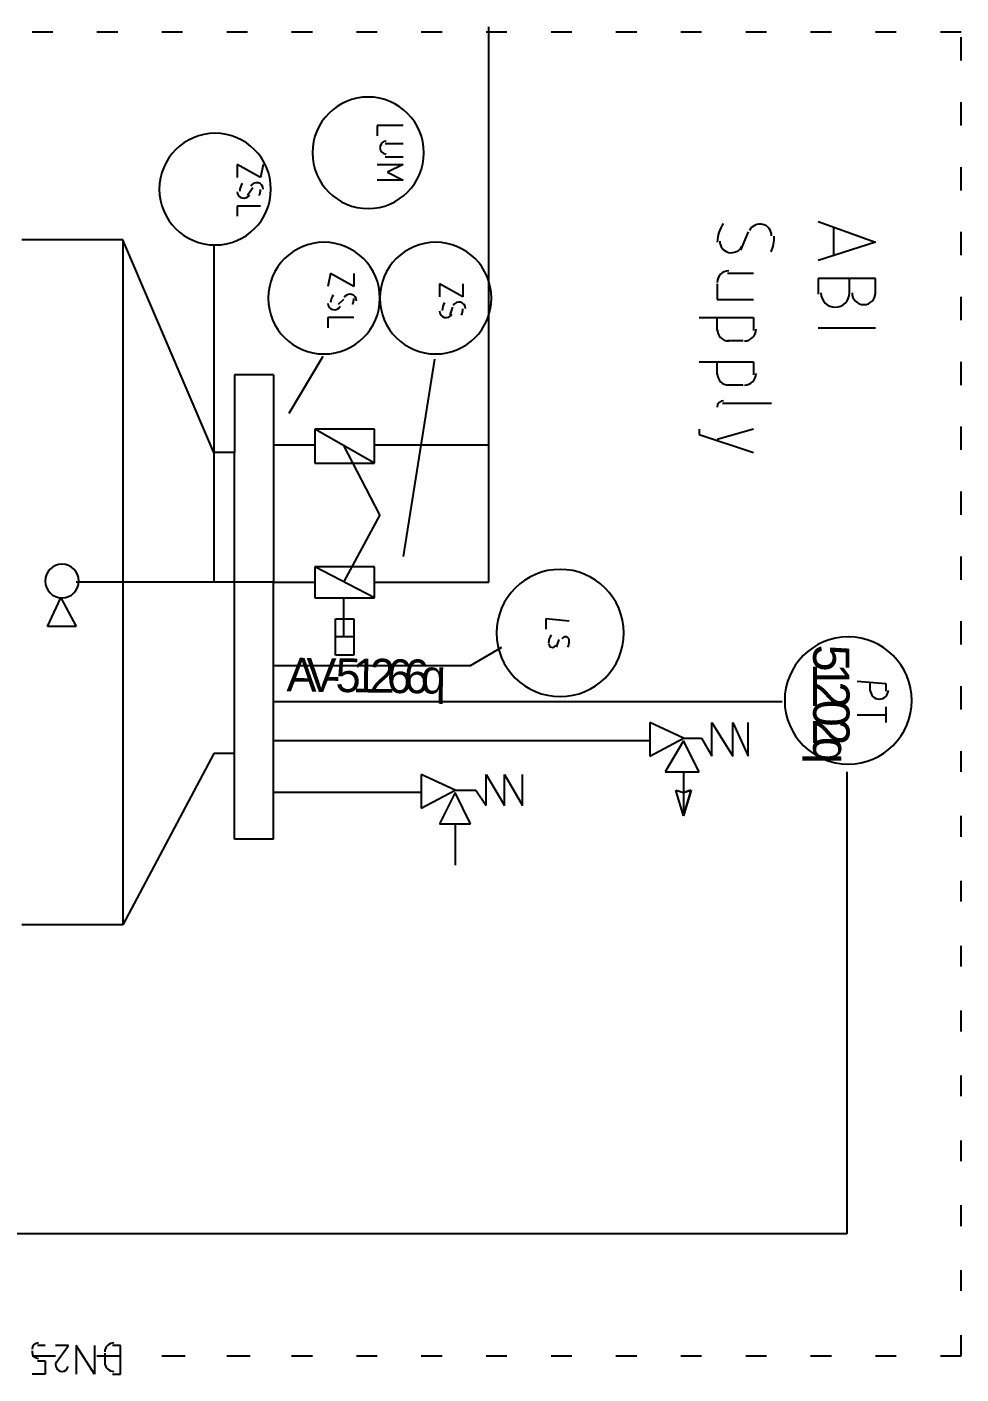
# Model space of a CAD drawing. Header units: millimetres. Extents: x 0 to 33.1, y 1.5 to 45.3.
# Drawn here: x 13.661 to 14.261, y 26.524 to 27.389 of the extents above; entities that cross this region are included whole.
import ezdxf

# ---------------------------------------------------------------- set-up
doc = ezdxf.new("R2010")
doc.units = ezdxf.units.MM
doc.header["$MEASUREMENT"] = 0
doc.layers.get('0').update_dxf_attribs({"linetype": 'CONTINUOUS'})

msp = doc.modelspace()

# ---------------------------------------------------------------- linework, layer by layer
at = {"color": 140, "linetype": 'Continuous'}
for p, q in [((13.6778, 27.3861), (13.6644, 27.3861)), ((13.7195, 27.3861), (13.7061, 27.3861)), ((13.7611, 27.3861), (13.7478, 27.3861)), ((13.8028, 27.3861), (13.7894, 27.3861)), ((13.8445, 27.3861), (13.8311, 27.3861)), ((13.8861, 27.3861), (13.8728, 27.3861)), ((13.9278, 27.3861), (13.9144, 27.3861)), ((13.9694, 27.3861), (13.9561, 27.3861)), ((13.9578, 27.1161), (13.9578, 27.3894)), ((14.0111, 27.3861), (13.9978, 27.3861)), ((14.0528, 27.3861), (14.0394, 27.3861)), ((14.0944, 27.3861), (14.0811, 27.3861)), ((14.1361, 27.3861), (14.1228, 27.3861)), ((14.1778, 27.3861), (14.1644, 27.3861)), ((14.2194, 27.3861), (14.2061, 27.3861)), ((14.2611, 27.3861), (14.2478, 27.3861)), ((14.2611, 27.3678), (14.2611, 27.3828)), ((14.2611, 27.3261), (14.2611, 27.3411)), ((13.9028, 27.3261), (13.8861, 27.3261)), ((13.8861, 27.3261), (13.8861, 27.3194)), ((13.9028, 27.3144), (13.8911, 27.3144)), ((13.8111, 27.2928), (13.7961, 27.3011)), ((13.7961, 27.3011), (13.7961, 27.2928)), ((13.8128, 27.3011), (13.8111, 27.2928)), ((13.8861, 27.3011), (13.9028, 27.3011)), ((13.8911, 27.3061), (13.9028, 27.3061)), ((13.9028, 27.3011), (13.8928, 27.2961)), ((14.2611, 27.2844), (14.2611, 27.2994)), ((13.9028, 27.2911), (13.8861, 27.2911)), ((13.8928, 27.2961), (13.9028, 27.2911)), ((13.8061, 27.2861), (13.8028, 27.2811)), ((13.8111, 27.2744), (13.7961, 27.2744)), ((13.7961, 27.2744), (13.7961, 27.2678)), ((13.9578, 27.0328), (13.9578, 27.2778)), ((14.1244, 27.2578), (14.1194, 27.2461)), ((14.1694, 27.2644), (14.2061, 27.2511)), ((14.1794, 27.2428), (14.1794, 27.2611)), ((14.2611, 27.2428), (14.2611, 27.2578)), ((13.7228, 27.2528), (13.6578, 27.2528)), ((13.7811, 27.1161), (13.7228, 27.2528)), ((13.7228, 27.2528), (13.7228, 26.8128)), ((13.7811, 27.2494), (13.7811, 27.0328)), ((14.2061, 27.2511), (14.1694, 27.2394)), ((13.8561, 27.2311), (13.8544, 27.2228)), ((13.8711, 27.2228), (13.8561, 27.2311)), ((13.8711, 27.2311), (13.8711, 27.2228)), ((14.1278, 27.2311), (14.1111, 27.2311)), ((13.9411, 27.2161), (13.9261, 27.2244)), ((13.9261, 27.2244), (13.9261, 27.2161)), ((13.9411, 27.2244), (13.9411, 27.2161)), ((14.1044, 27.2244), (14.1044, 27.2144)), ((14.1694, 27.2278), (14.1694, 27.2178)), ((14.2061, 27.2278), (14.1694, 27.2278)), ((14.1894, 27.2178), (14.1894, 27.2278)), ((14.2061, 27.2178), (14.2061, 27.2278)), ((13.8644, 27.2144), (13.8611, 27.2111)), ((14.1044, 27.2144), (14.1278, 27.2144)), ((14.2611, 27.2011), (14.2611, 27.2161)), ((13.9344, 27.2094), (13.9328, 27.2044)), ((13.8711, 27.2028), (13.8544, 27.2028)), ((13.8544, 27.2028), (13.8544, 27.1961)), ((14.0928, 27.2028), (14.1278, 27.2028)), ((14.1044, 27.1944), (14.1044, 27.2028)), ((14.1278, 27.2028), (14.1278, 27.1944)), ((14.1694, 27.1961), (14.2061, 27.1961)), ((14.1211, 27.1878), (14.1111, 27.1878)), ((13.8511, 27.1778), (13.8294, 27.1411)), ((13.9228, 27.1761), (13.9028, 27.0494)), ((14.0928, 27.1744), (14.1278, 27.1744)), ((14.1044, 27.1661), (14.1044, 27.1744)), ((14.1278, 27.1744), (14.1278, 27.1661)), ((14.2611, 27.1594), (14.2611, 27.1744)), ((13.8194, 27.1661), (13.7944, 27.1661)), ((13.7944, 27.1661), (13.7944, 27.1161)), ((13.8194, 27.1661), (13.8194, 27.0328)), ((14.1211, 27.1594), (14.1111, 27.1594)), ((14.1078, 27.1478), (14.1394, 27.1478)), ((13.8844, 27.1311), (13.8461, 27.1311)), ((13.8461, 27.1311), (13.8461, 27.1094)), ((13.8844, 27.1094), (13.8461, 27.1311)), ((13.8844, 27.1094), (13.8844, 27.1311)), ((14.0928, 27.1311), (14.0928, 27.1278)), ((14.0928, 27.1278), (14.1278, 27.1161)), ((14.1278, 27.1311), (14.1044, 27.1244)), ((14.2611, 27.1178), (14.2611, 27.1328)), ((13.8194, 27.1211), (13.8461, 27.1211)), ((13.8878, 27.0761), (13.8644, 27.1211)), ((13.8844, 27.1211), (13.9578, 27.1211)), ((13.7944, 27.1161), (13.7811, 27.1161)), ((13.7944, 26.9228), (13.7944, 27.1161)), ((13.8461, 27.1094), (13.8844, 27.1094)), ((14.2611, 27.0761), (14.2611, 27.0911)), ((13.8878, 27.0761), (13.8644, 27.0328)), ((14.2611, 27.0344), (14.2611, 27.0494)), ((13.8844, 27.0428), (13.8461, 27.0428)), ((13.8461, 27.0428), (13.8461, 27.0228)), ((13.8844, 27.0228), (13.8461, 27.0428)), ((13.8844, 27.0228), (13.8844, 27.0428)), ((13.8194, 27.0328), (13.6928, 27.0328)), ((13.8194, 27.0328), (13.8461, 27.0328)), ((13.8194, 26.8678), (13.8194, 27.0328)), ((13.8844, 27.0328), (13.9578, 27.0328)), ((13.6744, 27.0044), (13.6828, 27.0228)), ((13.6828, 27.0228), (13.6928, 27.0044)), ((13.8461, 27.0228), (13.8844, 27.0228)), ((13.8644, 27.0228), (13.8644, 26.9978)), ((13.8594, 27.0094), (13.8711, 27.0094)), ((13.8594, 26.9861), (13.8594, 27.0094)), ((13.8711, 27.0094), (13.8711, 26.9861)), ((14.0094, 27.0078), (13.9944, 27.0094)), ((13.9944, 27.0094), (13.9944, 27.0028)), ((14.2611, 26.9928), (14.2611, 27.0078)), ((13.6928, 27.0044), (13.6744, 27.0044)), ((13.8711, 26.9978), (13.8594, 26.9978)), ((13.9461, 26.9794), (13.9661, 26.9911)), ((14.0028, 26.9961), (14.0011, 26.9911)), ((13.8194, 26.9794), (13.9461, 26.9794)), ((13.8711, 26.9861), (13.8594, 26.9861)), ((14.1944, 26.9694), (14.2128, 26.9678)), ((14.2028, 26.9628), (14.2028, 26.9678)), ((14.2128, 26.9678), (14.2128, 26.9628)), ((14.2611, 26.9511), (14.2611, 26.9661)), ((14.1461, 26.9561), (13.8194, 26.9561)), ((14.1944, 26.9478), (14.2128, 26.9478)), ((14.2128, 26.9528), (14.2128, 26.9428)), ((14.0828, 26.9328), (14.0611, 26.9428)), ((14.0611, 26.9428), (14.0611, 26.9211)), ((14.1011, 26.9211), (14.1011, 26.9428)), ((14.1011, 26.9428), (14.1144, 26.9211)), ((14.1144, 26.9211), (14.1144, 26.9428)), ((14.1144, 26.9428), (14.1244, 26.9211)), ((14.1244, 26.9211), (14.1244, 26.9428)), ((14.0611, 26.9311), (13.8194, 26.9311)), ((14.0611, 26.9211), (14.0828, 26.9328)), ((14.0828, 26.9311), (14.0711, 26.9111)), ((14.0828, 26.9328), (14.0944, 26.9328)), ((14.0928, 26.9111), (14.0828, 26.9311)), ((14.0944, 26.9328), (14.1011, 26.9211)), ((13.7811, 26.9228), (13.7228, 26.8128)), ((13.7944, 26.9228), (13.7811, 26.9228)), ((13.7944, 26.8678), (13.7944, 26.9228)), ((14.2611, 26.9111), (14.2611, 26.9244)), ((14.0711, 26.9111), (14.0928, 26.9111)), ((14.0828, 26.9111), (14.0828, 26.8828)), ((14.1878, 26.9111), (14.1878, 26.6144)), ((13.9361, 26.8994), (13.9144, 26.9094)), ((13.9144, 26.9094), (13.9144, 26.8878)), ((13.9561, 26.8894), (13.9561, 26.9094)), ((13.9561, 26.9094), (13.9678, 26.8894)), ((13.9678, 26.8894), (13.9678, 26.9094)), ((13.9678, 26.9094), (13.9794, 26.8894)), ((13.9794, 26.8894), (13.9794, 26.9094)), ((13.9144, 26.8978), (13.8194, 26.8978)), ((13.9144, 26.8878), (13.9361, 26.8994)), ((13.9361, 26.8978), (13.9261, 26.8778)), ((13.9361, 26.8994), (13.9494, 26.8994)), ((13.9461, 26.8778), (13.9361, 26.8978)), ((13.9494, 26.8994), (13.9561, 26.8894)), ((14.0828, 26.8828), (14.0778, 26.8994)), ((14.0778, 26.8994), (14.0828, 26.8978)), ((14.0828, 26.8828), (14.0878, 26.8994)), ((14.0878, 26.8994), (14.0828, 26.8978)), ((14.0828, 26.8978), (14.0878, 26.8994)), ((14.0878, 26.8994), (14.0828, 26.8828)), ((13.9261, 26.8778), (13.9461, 26.8778)), ((13.9361, 26.8778), (13.9361, 26.8511)), ((14.2611, 26.8694), (14.2611, 26.8828)), ((13.8194, 26.8678), (13.7944, 26.8678)), ((14.2611, 26.8278), (14.2611, 26.8411)), ((13.7228, 26.8128), (13.6578, 26.8128)), ((14.2611, 26.7861), (14.2611, 26.7994)), ((14.2611, 26.7444), (14.2611, 26.7578)), ((14.2611, 26.7028), (14.2611, 26.7161)), ((14.2611, 26.6611), (14.2611, 26.6744)), ((14.2611, 26.6194), (14.2611, 26.6328)), ((14.1878, 26.6144), (13.5511, 26.6144)), ((14.2611, 26.5778), (14.2611, 26.5911)), ((14.2611, 26.5361), (14.2611, 26.5494)), ((13.6644, 26.5361), (13.6795, 26.5361)), ((13.7061, 26.5361), (13.7211, 26.5361)), ((13.7478, 26.5361), (13.7628, 26.5361)), ((13.7894, 26.5361), (13.8045, 26.5361)), ((13.8311, 26.5361), (13.8445, 26.5361)), ((13.8728, 26.5361), (13.8861, 26.5361)), ((13.9144, 26.5361), (13.9278, 26.5361)), ((13.9561, 26.5361), (13.9694, 26.5361)), ((13.9978, 26.5361), (14.0111, 26.5361)), ((14.0394, 26.5361), (14.0528, 26.5361)), ((14.0811, 26.5361), (14.0944, 26.5361)), ((14.1228, 26.5361), (14.1361, 26.5361)), ((14.1644, 26.5361), (14.1778, 26.5361)), ((14.2061, 26.5361), (14.2194, 26.5361)), ((14.2478, 26.5361), (14.2611, 26.5361))]:
    msp.add_line(p, q, dxfattribs=at)
at = {"color": 0, "linetype": 'Continuous'}
for p, q in [((13.6644, 26.5394), (13.6644, 26.5378)), ((13.6728, 26.5428), (13.6678, 26.5428)), ((13.6795, 26.5311), (13.6878, 26.5428)), ((13.6878, 26.5428), (13.6795, 26.5428)), ((13.7044, 26.5244), (13.6928, 26.5428)), ((13.6928, 26.5428), (13.6928, 26.5244)), ((13.7044, 26.5428), (13.7044, 26.5244)), ((13.7211, 26.5428), (13.7161, 26.5428)), ((13.7211, 26.5244), (13.7211, 26.5428)), ((13.6678, 26.5328), (13.6728, 26.5328)), ((13.6728, 26.5328), (13.6728, 26.5244)), ((13.7111, 26.5378), (13.7111, 26.5311)), ((13.6728, 26.5244), (13.6644, 26.5244)), ((13.7161, 26.5244), (13.7211, 26.5244))]:
    msp.add_line(p, q, dxfattribs=at)
at = {"color": 140, "linetype": 'Continuous'}
for points in [[(13.8803, 27.3444), (13.8605, 27.3444), (13.8445, 27.3283), (13.8445, 27.3086)], [(13.9161, 27.3086), (13.9161, 27.3283), (13.9, 27.3444), (13.8803, 27.3444)], [(13.782, 27.3211), (13.7622, 27.3211), (13.7461, 27.305), (13.7461, 27.2853)], [(13.8178, 27.2853), (13.8178, 27.305), (13.8018, 27.3211), (13.782, 27.3211)], [(13.8445, 27.3086), (13.8445, 27.2889), (13.8605, 27.2728), (13.8803, 27.2728)], [(13.8803, 27.2728), (13.9, 27.2728), (13.9161, 27.2889), (13.9161, 27.3086)], [(13.8919, 27.3161), (13.8896, 27.3161), (13.8878, 27.3143), (13.8878, 27.3119)], [(13.8878, 27.3119), (13.8878, 27.3097), (13.8896, 27.3078), (13.8919, 27.3078)], [(13.7461, 27.2853), (13.7461, 27.2654), (13.7622, 27.2494), (13.782, 27.2494)], [(13.782, 27.2494), (13.8018, 27.2494), (13.8178, 27.2654), (13.8178, 27.2853)], [(13.7961, 27.2836), (13.7961, 27.2817), (13.7974, 27.28), (13.7993, 27.2796)], [(13.7994, 27.2889), (13.7984, 27.2875), (13.7978, 27.2857), (13.7978, 27.284)], [(13.8096, 27.2893), (13.8077, 27.2897), (13.8058, 27.2889), (13.8049, 27.2872)], [(13.8128, 27.2853), (13.8128, 27.2872), (13.8115, 27.2889), (13.8096, 27.2893)], [(13.8103, 27.2811), (13.8108, 27.2824), (13.8111, 27.2838), (13.8111, 27.2851)], [(13.7993, 27.2796), (13.8012, 27.279), (13.8031, 27.28), (13.804, 27.2817)], [(14.1083, 27.2631), (14.106, 27.2596), (14.1047, 27.2554), (14.1044, 27.2512)], [(14.1338, 27.2626), (14.1303, 27.2633), (14.1268, 27.2618), (14.1253, 27.2588)], [(14.1394, 27.2553), (14.1394, 27.2588), (14.1371, 27.2618), (14.1338, 27.2626)], [(13.8519, 27.2511), (13.8321, 27.2511), (13.8161, 27.2351), (13.8161, 27.2153)], [(13.8878, 27.2153), (13.8878, 27.2351), (13.8717, 27.2511), (13.8519, 27.2511)], [(13.9236, 27.2511), (13.9038, 27.2511), (13.8878, 27.2351), (13.8878, 27.2153)], [(13.9594, 27.2153), (13.9594, 27.2351), (13.9435, 27.2511), (13.9236, 27.2511)], [(14.1061, 27.2519), (14.1061, 27.2485), (14.1085, 27.2454), (14.1118, 27.2446)], [(14.1118, 27.2446), (14.1153, 27.2439), (14.1187, 27.2454), (14.1203, 27.2485)], [(14.1392, 27.245), (14.1404, 27.2482), (14.1411, 27.2515), (14.1411, 27.255)], [(14.1119, 27.2328), (14.1078, 27.2328), (14.1044, 27.2294), (14.1044, 27.2253)], [(13.8161, 27.2153), (13.8161, 27.1954), (13.8321, 27.1794), (13.8519, 27.1794)], [(13.8519, 27.1794), (13.8717, 27.1794), (13.8878, 27.1954), (13.8878, 27.2153)], [(13.8578, 27.2172), (13.8568, 27.2158), (13.8562, 27.214), (13.8561, 27.2124)], [(13.8696, 27.2176), (13.8677, 27.2181), (13.8658, 27.2172), (13.8649, 27.2156)], [(13.8728, 27.2136), (13.8728, 27.2156), (13.8715, 27.2172), (13.8696, 27.2176)], [(13.8703, 27.2111), (13.8708, 27.2124), (13.8711, 27.2138), (13.8711, 27.2151)], [(13.8878, 27.2153), (13.8878, 27.1954), (13.9038, 27.1794), (13.9236, 27.1794)], [(13.9236, 27.1794), (13.9435, 27.1794), (13.9594, 27.1954), (13.9594, 27.2153)], [(13.9396, 27.2126), (13.9378, 27.2131), (13.9358, 27.2122), (13.9349, 27.2106)], [(14.1711, 27.2186), (14.1711, 27.2136), (14.1753, 27.2094), (14.1803, 27.2094)], [(14.1803, 27.2094), (14.1853, 27.2094), (14.1894, 27.2136), (14.1894, 27.2186)], [(14.1911, 27.2186), (14.1911, 27.2144), (14.1944, 27.2111), (14.1986, 27.2111)], [(14.1986, 27.2111), (14.2028, 27.2111), (14.2061, 27.2144), (14.2061, 27.2186)], [(13.8544, 27.2119), (13.8544, 27.21), (13.8557, 27.2083), (13.8576, 27.2079)], [(13.8576, 27.2079), (13.8595, 27.2075), (13.8614, 27.2083), (13.8623, 27.21)], [(13.9261, 27.2069), (13.9261, 27.205), (13.9274, 27.2033), (13.9293, 27.2029)], [(13.9294, 27.2122), (13.9285, 27.2108), (13.9278, 27.209), (13.9278, 27.2074)], [(13.9293, 27.2029), (13.9311, 27.2024), (13.9331, 27.2033), (13.934, 27.205)], [(13.9428, 27.2086), (13.9428, 27.2106), (13.9415, 27.2122), (13.9396, 27.2126)], [(13.9403, 27.2044), (13.9408, 27.2057), (13.9411, 27.2071), (13.9411, 27.2085)], [(14.1044, 27.1953), (14.1044, 27.1911), (14.1078, 27.1878), (14.1119, 27.1878)], [(14.1219, 27.1878), (14.1261, 27.1878), (14.1294, 27.1911), (14.1294, 27.1953)], [(14.1044, 27.1669), (14.1044, 27.1628), (14.1078, 27.1594), (14.1119, 27.1594)], [(14.1219, 27.1594), (14.1261, 27.1594), (14.1294, 27.1628), (14.1294, 27.1669)], [(14.1086, 27.1494), (14.1063, 27.1494), (14.1044, 27.1476), (14.1044, 27.1453)], [(13.6836, 27.0444), (13.6776, 27.0444), (13.6728, 27.0396), (13.6728, 27.0336)], [(13.6944, 27.0336), (13.6944, 27.0396), (13.6896, 27.0444), (13.6836, 27.0444)], [(14.0036, 27.0411), (13.9811, 27.0411), (13.9628, 27.0228), (13.9628, 27.0003)], [(14.0444, 27.0003), (14.0444, 27.0228), (14.0261, 27.0411), (14.0036, 27.0411)], [(13.6728, 27.0336), (13.6728, 27.0276), (13.6776, 27.0228), (13.6836, 27.0228)], [(13.6836, 27.0228), (13.6896, 27.0228), (13.6944, 27.0276), (13.6944, 27.0336)], [(13.9628, 27.0003), (13.9628, 26.9776), (13.9811, 26.9594), (14.0036, 26.9594)], [(13.9978, 26.9989), (13.9968, 26.9975), (13.9962, 26.9958), (13.9961, 26.994)], [(14.0036, 26.9594), (14.0261, 26.9594), (14.0444, 26.9776), (14.0444, 27.0003)], [(14.0075, 26.9978), (14.0064, 26.9981), (14.0053, 26.9975), (14.0047, 26.9964)], [(14.0094, 26.9953), (14.0094, 26.9964), (14.0088, 26.9975), (14.0075, 26.9978)], [(14.1886, 26.9978), (14.1661, 26.9978), (14.1478, 26.9794), (14.1478, 26.9569)], [(14.2294, 26.9569), (14.2294, 26.9794), (14.2111, 26.9978), (14.1886, 26.9978)], [(13.9961, 26.9936), (13.9961, 26.9925), (13.9969, 26.9914), (13.9981, 26.9911)], [(13.9981, 26.9911), (13.9992, 26.9908), (14.0003, 26.9914), (14.0008, 26.9925)], [(14.0086, 26.9911), (14.0092, 26.9924), (14.0094, 26.9938), (14.0094, 26.9951)], [(14.2028, 26.9636), (14.2028, 26.9604), (14.2054, 26.9578), (14.2086, 26.9578)], [(14.2086, 26.9578), (14.2118, 26.9578), (14.2144, 26.9603), (14.2144, 26.9636)], [(14.1478, 26.9569), (14.1478, 26.9344), (14.1661, 26.9161), (14.1886, 26.9161)], [(14.1886, 26.9161), (14.2111, 26.9161), (14.2294, 26.9344), (14.2294, 26.9569)]]:
    msp.add_open_spline(points, degree=3, dxfattribs=at)
at = {"color": 0, "linetype": 'Continuous'}
for points in [[(13.6686, 26.5444), (13.6663, 26.5444), (13.6644, 26.5426), (13.6644, 26.5403)], [(13.6644, 26.5386), (13.6644, 26.5362), (13.6663, 26.5344), (13.6686, 26.5344)], [(13.717, 26.5444), (13.7137, 26.5444), (13.7111, 26.5418), (13.7111, 26.5386)], [(13.6801, 26.5325), (13.6793, 26.5313), (13.6793, 26.5296), (13.68, 26.5283)], [(13.7111, 26.5319), (13.7111, 26.5287), (13.7137, 26.5261), (13.717, 26.5261)], [(13.68, 26.5283), (13.6807, 26.5269), (13.6821, 26.5261), (13.6837, 26.5261)], [(13.6836, 26.5261), (13.6854, 26.5261), (13.6871, 26.5274), (13.6876, 26.5292)]]:
    msp.add_open_spline(points, degree=3, dxfattribs=at)

# ---------------------------------------------------------------- texts
at = {"color": 140}
for s, height, rotation, p in [('5', 0.023333, 270, (14.1661, 26.9928)), ('A', 0.021667, 359.061, (13.8278, 26.9628)), ('V', 0.021667, 359.061, (13.8403, 26.9626)), ('5', 0.021667, 359.061, (13.8592, 26.9624)), ('1', 0.021667, 359.061, (13.8702, 26.9622)), ('2', 0.021667, 359.061, (13.8811, 26.9621)), ('6', 0.021667, 359.061, (13.8921, 26.9618)), ('6', 0.021667, 359.061, (13.9031, 26.9617)), ('-', 0.021667, 359.061, (13.8526, 26.9625)), ('q', 0.021667, 359.061, (13.914, 26.9615)), ('1', 0.023333, 270, (14.1661, 26.981)), ('2', 0.023333, 270, (14.1661, 26.9692)), ('0', 0.023333, 270, (14.1661, 26.9574)), ('2', 0.023333, 270, (14.1661, 26.9454)), ('q', 0.023333, 270, (14.1661, 26.9336))]:
    msp.add_text(s, height=height, rotation=rotation, dxfattribs=at).set_placement(p)

doc.saveas('drawing.dxf')
